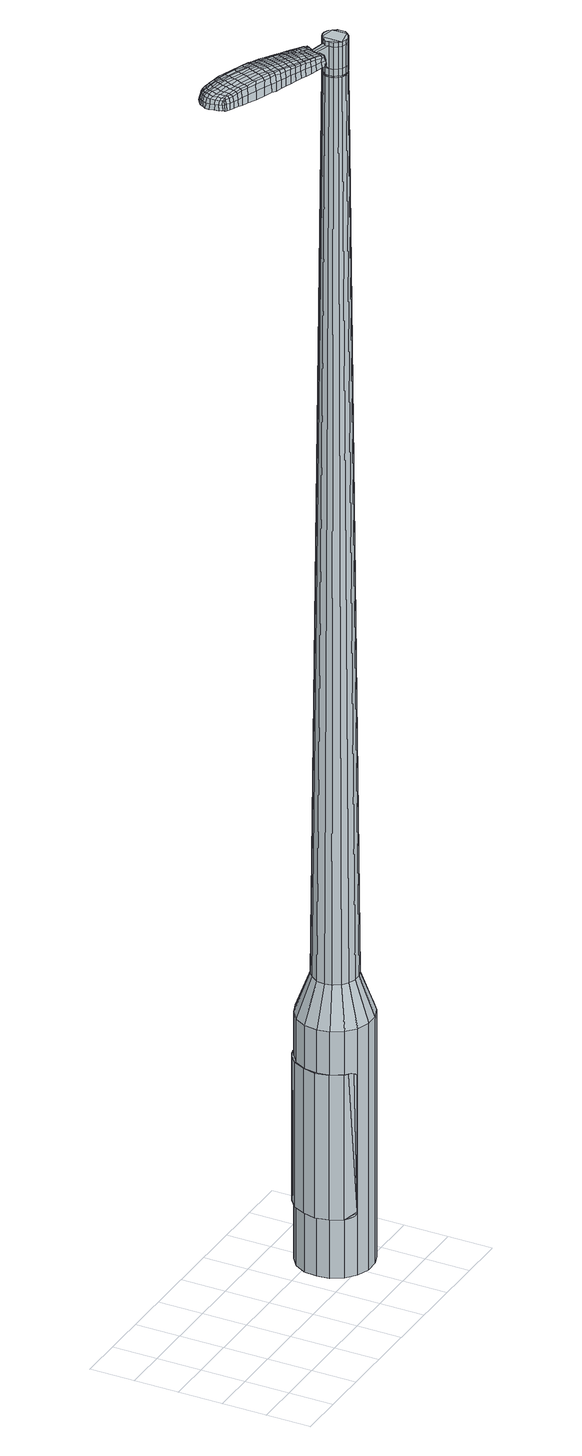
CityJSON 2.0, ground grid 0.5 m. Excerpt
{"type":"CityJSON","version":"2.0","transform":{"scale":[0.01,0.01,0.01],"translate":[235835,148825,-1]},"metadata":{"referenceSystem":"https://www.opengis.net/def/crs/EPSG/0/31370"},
"CityObjects":{
"object1":{"type":"GenericCityObject","attributes":{"cluster":97,"mean_distance_to_centroid":0.0172,"new_centroid_x":235837.64,"new_centroid_y":148825.84,"mean_distance_to_camera":10.57,"H1":6.19,"H2":6.22,"Z_final":110.01,"cluster2":-1,"proj_x":235838.48,"proj_y":148823.47,"id_line":62849,"bearing_l":70.4,"distance":2.51,"orientation":"left","G_obj":160.4},"geometry":[{"type":"MultiSurface","lod":"2","boundaries":[[[0,1,2,3]],[[1,4,5,2]],[[4,6,7,5]],[[6,8,9,7]],[[8,10,11,9]],[[10,12,13,11]],[[12,14,15,13]],[[14,16,17,15]],[[16,18,19,17]],[[18,20,21,19]],[[20,22,23,21]],[[22,24,25,23]],[[24,26,27,25]],[[26,28,29,27]],[[28,30,31,29]],[[30,32,33,31]],[[32,34,35,33]],[[34,0,3,35]],[[36,37,38,39]],[[38,40,41,42]],[[41,43,42]],[[42,44,45,46]],[[45,47,46]],[[46,48,49,50]],[[49,51,50]],[[42,46,50,38]],[[50,52,39,38]],[[53,36,39]],[[2,5,7,35]],[[7,9,11,15]],[[11,13,15]],[[15,17,19,23]],[[19,21,23]],[[23,25,27,31]],[[27,29,31]],[[15,23,31,7]],[[31,33,35,7]],[[3,2,35]],[[1,0,54,55]],[[0,34,56,54]],[[34,32,57,56]],[[32,30,58,57]],[[30,28,59,58]],[[28,26,60,59]],[[26,24,61,60]],[[24,22,62,61]],[[22,20,63,62]],[[20,18,64,63]],[[18,16,65,64]],[[16,14,66,65]],[[14,12,67,66]],[[12,10,68,67]],[[10,8,69,68]],[[8,6,70,69]],[[6,4,71,70]],[[4,1,55,71]],[[55,54,72,73]],[[54,56,74,72]],[[56,57,75,74]],[[57,58,76,75]],[[58,59,77,76]],[[59,60,78,77]],[[60,61,79,78]],[[61,62,80,79]],[[62,63,81,80]],[[63,64,82,81]],[[64,65,83,82]],[[65,66,84,83]],[[66,67,85,84]],[[67,68,86,85]],[[68,69,87,86]],[[69,70,88,87]],[[70,71,89,88]],[[71,55,73,89]],[[90,91,92,73]],[[74,93,91,90]],[[94,95,93,74]],[[76,96,95,94]],[[97,98,96,76]],[[99,100,98,97]],[[101,102,100,99]],[[103,104,102,101]],[[81,105,104,103]],[[106,107,105,81]],[[83,108,107,106]],[[109,110,108,83]],[[85,111,110,109]],[[112,113,111,85]],[[114,115,113,112]],[[116,117,115,114]],[[89,118,117,116]],[[73,92,118,89]],[[119,120,121,122]],[[123,119,122,124]],[[125,123,124,126]],[[127,125,126,128]],[[129,127,128,130]],[[131,129,130,132]],[[133,131,132,134]],[[135,133,134,136]],[[137,135,136,138]],[[139,137,138,140]],[[141,139,140,142]],[[143,141,142,144]],[[145,143,144,146]],[[147,145,146,148]],[[149,147,148,150]],[[151,149,150,152]],[[72,90,73]],[[72,74,90]],[[75,94,74]],[[75,76,94]],[[77,97,76]],[[77,78,99,97]],[[78,79,101,99]],[[79,80,103,101]],[[80,81,103]],[[82,106,81]],[[82,83,106]],[[84,109,83]],[[84,85,109]],[[86,112,85]],[[86,87,114,112]],[[87,88,116,114]],[[88,89,116]],[[153,92,91]],[[154,117,118]],[[154,155,115,117]],[[155,156,113,115]],[[156,111,113]],[[157,110,111]],[[157,108,110]],[[158,107,108]],[[158,105,107]],[[159,104,105]],[[159,160,102,104]],[[160,161,100,102]],[[161,162,98,100]],[[162,96,98]],[[163,95,96]],[[163,93,95]],[[153,91,93]],[[39,52,151,164]],[[92,153,165,152]],[[53,39,164,120]],[[153,93,121,165]],[[36,53,120,119]],[[93,163,122,121]],[[37,36,119,123]],[[163,96,124,122]],[[38,37,123,125]],[[96,162,126,124]],[[40,38,125,127]],[[162,161,128,126]],[[41,40,127,129]],[[161,160,130,128]],[[43,41,129,131]],[[160,159,132,130]],[[42,43,131,133]],[[159,105,134,132]],[[44,42,133,135]],[[105,158,136,134]],[[45,44,135,137]],[[158,108,138,136]],[[47,45,137,139]],[[108,157,140,138]],[[46,47,139,141]],[[157,111,142,140]],[[48,46,141,143]],[[111,156,144,142]],[[49,48,143,145]],[[156,155,146,144]],[[51,49,145,147]],[[155,154,148,146]],[[50,51,147,149]],[[154,118,150,148]],[[52,50,149,151]],[[118,92,152,150]],[[151,152,166,167]],[[152,165,168,166]],[[165,121,169,168]],[[121,120,170,169]],[[120,164,171,170]],[[164,151,167,171]],[[172,173,174,175]],[[176,172,175,177]],[[172,176,178,179]],[[173,172,179,180]],[[181,182,183,184]],[[185,181,184,186]],[[181,185,187,188]],[[182,181,188,189]],[[190,191,192,193]],[[194,190,193,195]],[[190,194,196,197]],[[191,190,197,198]],[[199,200,201,202]],[[203,199,202,204]],[[199,203,205,206]],[[200,199,206,207]],[[208,209,210,211]],[[212,208,211,213]],[[208,212,214,215]],[[209,208,215,216]],[[217,218,219,220]],[[221,217,220,222]],[[217,221,223,224]],[[218,217,224,225]],[[226,227,228,229]],[[218,226,229,219]],[[226,218,225,230]],[[227,226,230,231]],[[232,233,234,235]],[[227,232,235,228]],[[232,227,231,236]],[[233,232,236,237]],[[238,176,177,239]],[[233,238,239,234]],[[238,233,237,240]],[[176,238,240,178]],[[241,242,243,244]],[[245,241,244,246]],[[241,245,247,248]],[[242,241,248,249]],[[250,251,252,253]],[[242,250,253,243]],[[250,242,249,254]],[[251,250,254,255]],[[256,257,258,259]],[[251,256,259,252]],[[256,251,255,260]],[[257,256,260,261]],[[262,263,264,265]],[[257,262,265,258]],[[262,257,261,266]],[[263,262,266,267]],[[268,173,180,269]],[[263,268,269,264]],[[268,263,267,270]],[[173,268,270,174]],[[271,272,273,274]],[[275,271,274,276]],[[271,275,277,278]],[[272,271,278,279]],[[280,281,282,283]],[[272,280,283,273]],[[280,272,279,284]],[[281,280,284,285]],[[286,287,288,289]],[[281,286,289,282]],[[286,281,285,290]],[[287,286,290,291]],[[292,185,186,293]],[[287,292,293,288]],[[292,287,291,294]],[[185,292,294,187]],[[295,296,297,298]],[[299,295,298,300]],[[295,299,301,302]],[[296,295,302,303]],[[304,305,306,307]],[[296,304,307,297]],[[304,296,303,308]],[[305,304,308,309]],[[310,311,312,313]],[[305,310,313,306]],[[310,305,309,314]],[[311,310,314,315]],[[316,317,318,319]],[[311,316,319,312]],[[316,311,315,320]],[[317,316,320,321]],[[322,182,189,323]],[[317,322,323,318]],[[322,317,321,324]],[[182,322,324,183]],[[325,211,210,326]],[[327,325,326,328]],[[325,327,329,330]],[[211,325,330,213]],[[331,327,328,332]],[[333,331,332,334]],[[331,333,335,336]],[[327,331,336,329]],[[337,333,334,338]],[[339,337,338,340]],[[337,339,341,342]],[[333,337,342,335]],[[343,339,340,344]],[[345,343,344,346]],[[343,345,347,348]],[[339,343,348,341]],[[349,345,346,350]],[[200,349,350,201]],[[349,200,207,351]],[[345,349,351,347]],[[352,353,198,197]],[[354,352,197,196]],[[352,354,355,356]],[[353,352,356,357]],[[358,359,357,356]],[[360,358,356,355]],[[358,360,361,362]],[[359,358,362,363]],[[364,365,363,362]],[[366,364,362,361]],[[364,366,367,368]],[[365,364,368,369]],[[370,371,369,368]],[[372,370,368,367]],[[370,372,205,203]],[[371,370,203,204]],[[373,374,375,376]],[[275,373,376,277]],[[373,275,276,377]],[[374,373,377,378]],[[379,194,195,380]],[[374,379,380,375]],[[379,374,378,381]],[[194,379,381,196]],[[382,383,384,385]],[[221,382,385,223]],[[382,221,222,386]],[[383,382,386,387]],[[388,389,390,391]],[[383,388,391,384]],[[388,383,387,392]],[[389,388,392,393]],[[394,191,198,395]],[[389,394,395,390]],[[394,389,393,396]],[[191,394,396,192]],[[397,398,399,400]],[[179,397,400,180]],[[397,179,178,401]],[[398,397,401,402]],[[403,404,405,406]],[[398,403,406,399]],[[403,398,402,407]],[[404,403,407,408]],[[409,202,201,410]],[[404,409,410,405]],[[409,404,408,411]],[[202,409,411,204]],[[412,413,414,415]],[[184,412,415,186]],[[412,184,183,416]],[[413,412,416,417]],[[418,206,205,419]],[[413,418,419,414]],[[418,413,417,420]],[[206,418,420,207]],[[421,422,423,424]],[[299,421,424,301]],[[421,299,300,425]],[[422,421,425,426]],[[427,212,213,428]],[[422,427,428,423]],[[427,422,426,429]],[[212,427,429,214]],[[430,431,432,433]],[[245,430,433,247]],[[430,245,246,434]],[[431,430,434,435]],[[436,437,438,439]],[[431,436,439,432]],[[436,431,435,440]],[[437,436,440,441]],[[442,209,216,443]],[[437,442,443,438]],[[442,437,441,444]],[[209,442,444,210]],[[445,446,435,434]],[[244,445,434,246]],[[445,244,243,447]],[[446,445,447,448]],[[449,450,441,440]],[[446,449,440,435]],[[449,446,448,451]],[[450,449,451,452]],[[453,326,210,444]],[[450,453,444,441]],[[453,450,452,454]],[[326,453,454,328]],[[455,456,457,458]],[[302,455,458,303]],[[455,302,301,424]],[[456,455,424,423]],[[459,330,329,460]],[[456,459,460,457]],[[459,456,423,428]],[[330,459,428,213]],[[461,462,448,447]],[[253,461,447,243]],[[461,253,252,463]],[[462,461,463,464]],[[465,466,452,451]],[[462,465,451,448]],[[465,462,464,467]],[[466,465,467,468]],[[469,332,328,454]],[[466,469,454,452]],[[469,466,468,470]],[[332,469,470,334]],[[471,472,473,474]],[[308,471,474,309]],[[471,308,303,458]],[[472,471,458,457]],[[475,336,335,476]],[[472,475,476,473]],[[475,472,457,460]],[[336,475,460,329]],[[477,478,464,463]],[[259,477,463,252]],[[477,259,258,479]],[[478,477,479,480]],[[481,482,468,467]],[[478,481,467,464]],[[481,478,480,483]],[[482,481,483,484]],[[485,338,334,470]],[[482,485,470,468]],[[485,482,484,486]],[[338,485,486,340]],[[487,488,489,490]],[[314,487,490,315]],[[487,314,309,474]],[[488,487,474,473]],[[491,342,341,492]],[[488,491,492,489]],[[491,488,473,476]],[[342,491,476,335]],[[493,494,480,479]],[[265,493,479,258]],[[493,265,264,495]],[[494,493,495,496]],[[497,498,484,483]],[[494,497,483,480]],[[497,494,496,499]],[[498,497,499,500]],[[501,344,340,486]],[[498,501,486,484]],[[501,498,500,502]],[[344,501,502,346]],[[503,504,505,506]],[[320,503,506,321]],[[503,320,315,490]],[[504,503,490,489]],[[507,348,347,508]],[[504,507,508,505]],[[507,504,489,492]],[[348,507,492,341]],[[509,510,496,495]],[[269,509,495,264]],[[509,269,180,400]],[[510,509,400,399]],[[511,512,500,499]],[[510,511,499,496]],[[511,510,399,406]],[[512,511,406,405]],[[513,350,346,502]],[[512,513,502,500]],[[513,512,405,410]],[[350,513,410,201]],[[514,515,417,416]],[[324,514,416,183]],[[514,324,321,506]],[[515,514,506,505]],[[516,351,207,420]],[[515,516,420,417]],[[516,515,505,508]],[[351,516,508,347]],[[517,518,378,377]],[[274,517,377,276]],[[517,274,273,519]],[[518,517,519,520]],[[521,354,196,381]],[[518,521,381,378]],[[521,518,520,522]],[[354,521,522,355]],[[523,524,525,526]],[[224,523,526,225]],[[523,224,223,385]],[[524,523,385,384]],[[527,528,529,530]],[[524,527,530,525]],[[527,524,384,391]],[[528,527,391,390]],[[531,353,357,532]],[[528,531,532,529]],[[531,528,390,395]],[[353,531,395,198]],[[533,534,520,519]],[[283,533,519,273]],[[533,283,282,535]],[[534,533,535,536]],[[537,360,355,522]],[[534,537,522,520]],[[537,534,536,538]],[[360,537,538,361]],[[539,540,541,542]],[[230,539,542,231]],[[539,230,225,526]],[[540,539,526,525]],[[543,544,545,546]],[[540,543,546,541]],[[543,540,525,530]],[[544,543,530,529]],[[547,359,363,548]],[[544,547,548,545]],[[547,544,529,532]],[[359,547,532,357]],[[549,550,536,535]],[[289,549,535,282]],[[549,289,288,551]],[[550,549,551,552]],[[553,366,361,538]],[[550,553,538,536]],[[553,550,552,554]],[[366,553,554,367]],[[555,556,557,558]],[[236,555,558,237]],[[555,236,231,542]],[[556,555,542,541]],[[559,560,561,562]],[[556,559,562,557]],[[559,556,541,546]],[[560,559,546,545]],[[563,365,369,564]],[[560,563,564,561]],[[563,560,545,548]],[[365,563,548,363]],[[565,566,552,551]],[[293,565,551,288]],[[565,293,186,415]],[[566,565,415,414]],[[567,372,367,554]],[[566,567,554,552]],[[567,566,414,419]],[[372,567,419,205]],[[568,569,402,401]],[[240,568,401,178]],[[568,240,237,558]],[[569,568,558,557]],[[570,571,408,407]],[[569,570,407,402]],[[570,569,557,562]],[[571,570,562,561]],[[572,371,204,411]],[[571,572,411,408]],[[572,571,561,564]],[[371,572,564,369]],[[573,574,575,576]],[[576,575,577,578]],[[579,577,575,580]],[[580,575,574,581]],[[582,583,584,585]],[[585,584,586,587]],[[588,586,584,589]],[[589,584,583,590]],[[591,592,593,594]],[[594,593,595,596]],[[597,595,593,598]],[[598,593,592,599]],[[600,601,602,603]],[[603,602,604,605]],[[606,604,602,607]],[[607,602,601,608]],[[609,610,611,612]],[[612,611,613,614]],[[615,613,611,616]],[[616,611,610,617]],[[618,619,620,621]],[[621,620,622,623]],[[624,622,620,625]],[[625,620,619,626]],[[627,628,629,630]],[[630,629,619,618]],[[626,619,629,631]],[[631,629,628,632]],[[633,634,635,636]],[[636,635,628,627]],[[632,628,635,637]],[[637,635,634,638]],[[578,577,639,640]],[[640,639,634,633]],[[638,634,639,641]],[[641,639,577,579]],[[642,643,644,645]],[[645,644,646,647]],[[648,646,644,649]],[[649,644,643,650]],[[651,652,653,654]],[[654,653,643,642]],[[650,643,653,655]],[[655,653,652,656]],[[657,658,659,660]],[[660,659,652,651]],[[656,652,659,661]],[[661,659,658,662]],[[663,664,665,666]],[[666,665,658,657]],[[662,658,665,667]],[[667,665,664,668]],[[581,574,669,670]],[[670,669,664,663]],[[668,664,669,671]],[[671,669,574,573]],[[672,673,674,675]],[[675,674,676,677]],[[678,676,674,679]],[[679,674,673,680]],[[681,682,683,684]],[[684,683,673,672]],[[680,673,683,685]],[[685,683,682,686]],[[687,688,689,690]],[[690,689,682,681]],[[686,682,689,691]],[[691,689,688,692]],[[587,586,693,694]],[[694,693,688,687]],[[692,688,693,695]],[[695,693,586,588]],[[696,697,698,699]],[[699,698,700,701]],[[702,700,698,703]],[[703,698,697,704]],[[705,706,707,708]],[[708,707,697,696]],[[704,697,707,709]],[[709,707,706,710]],[[711,712,713,714]],[[714,713,706,705]],[[710,706,713,715]],[[715,713,712,716]],[[717,718,719,720]],[[720,719,712,711]],[[716,712,719,721]],[[721,719,718,722]],[[590,583,723,724]],[[724,723,718,717]],[[722,718,723,725]],[[725,723,583,582]],[[609,612,726,727]],[[727,726,728,729]],[[730,728,726,731]],[[731,726,612,614]],[[729,728,732,733]],[[733,732,734,735]],[[736,734,732,737]],[[737,732,728,730]],[[735,734,738,739]],[[739,738,740,741]],[[742,740,738,743]],[[743,738,734,736]],[[741,740,744,745]],[[745,744,746,747]],[[748,746,744,749]],[[749,744,740,742]],[[747,746,750,751]],[[751,750,601,600]],[[608,601,750,752]],[[752,750,746,748]],[[599,753,754,598]],[[598,754,755,597]],[[756,755,754,757]],[[757,754,753,758]],[[758,759,760,757]],[[757,760,761,756]],[[762,761,760,763]],[[763,760,759,764]],[[764,765,766,763]],[[763,766,767,762]],[[768,767,766,769]],[[769,766,765,770]],[[770,771,772,769]],[[769,772,773,768]],[[606,773,772,604]],[[604,772,771,605]],[[774,775,776,777]],[[777,776,676,678]],[[677,676,776,778]],[[778,776,775,779]],[[596,595,780,781]],[[781,780,775,774]],[[779,775,780,782]],[[782,780,595,597]],[[783,784,785,786]],[[786,785,622,624]],[[623,622,785,787]],[[787,785,784,788]],[[789,790,791,792]],[[792,791,784,783]],[[788,784,791,793]],[[793,791,790,794]],[[599,592,795,796]],[[796,795,790,789]],[[794,790,795,797]],[[797,795,592,591]],[[798,799,800,801]],[[801,800,580,581]],[[579,580,800,802]],[[802,800,799,803]],[[804,805,806,807]],[[807,806,799,798]],[[803,799,806,808]],[[808,806,805,809]],[[600,603,810,811]],[[811,810,805,804]],[[809,805,810,812]],[[812,810,603,605]],[[813,814,815,816]],[[816,815,585,587]],[[582,585,815,817]],[[817,815,814,818]],[[606,607,819,820]],[[820,819,814,813]],[[818,814,819,821]],[[821,819,607,608]],[[822,823,700,824]],[[824,700,702]],[[701,700,825]],[[825,700,823,826]],[[614,613,827,828]],[[828,827,823,822]],[[826,823,827,829]],[[829,827,613,615]],[[830,831,832,648]],[[832,646,648]],[[647,646,832,833]],[[833,832,831,834]],[[835,836,837,838]],[[838,837,831,830]],[[834,831,837,839]],[[839,837,836,840]],[[617,610,841,842]],[[842,841,836,835]],[[840,836,841,843]],[[843,841,610,609]],[[834,844,845,833]],[[833,845,645,647]],[[642,645,845,846]],[[845,844,846]],[[840,847,848,839]],[[839,848,844,834]],[[846,844,848,849]],[[849,848,847,850]],[[609,727,851,843]],[[843,851,847,840]],[[850,847,851,852]],[[852,851,727,729]],[[853,854,855,856]],[[856,855,703,704]],[[702,703,855,824]],[[824,855,854,822]],[[730,731,857,858]],[[858,857,854,853]],[[822,854,857,828]],[[828,857,731,614]],[[846,859,654,642]],[[651,654,859,860]],[[860,859,861]],[[850,862,863,849]],[[849,863,859,846]],[[861,859,863,864]],[[864,863,862,865]],[[729,733,866,852]],[[852,866,862,850]],[[865,862,866,867]],[[867,866,733,735]],[[868,869,870,871]],[[871,870,709,710]],[[704,709,870,856]],[[856,870,869,853]],[[736,737,872,873]],[[873,872,869,868]],[[853,869,872,858]],[[858,872,737,730]],[[861,874,875,860]],[[860,875,660,651]],[[657,660,875,876]],[[876,875,874,877]],[[865,878,879,864]],[[864,879,874,861]],[[877,874,879,880]],[[880,879,878,881]],[[735,739,882,867]],[[867,882,878,865]],[[881,878,882,883]],[[883,882,739,741]],[[884,885,886,887]],[[887,886,715,716]],[[710,715,886,871]],[[871,886,885,868]],[[742,743,888,889]],[[889,888,885,884]],[[868,885,888,873]],[[873,888,743,736]],[[877,890,876]],[[876,890,666,657]],[[663,666,890,891]],[[891,890,892]],[[881,893,894,880]],[[880,894,890,877]],[[892,890,894,895]],[[895,894,893,896]],[[741,745,897,883]],[[883,897,893,881]],[[896,893,897,898]],[[898,897,745,747]],[[899,900,901,902]],[[902,901,721,722]],[[716,721,901,887]],[[887,901,900,884]],[[748,749,903,904]],[[904,903,900,899]],[[884,900,903,889]],[[889,903,749,742]],[[892,905,906,891]],[[891,906,670,663]],[[581,670,906,801]],[[801,906,905,798]],[[896,907,908,895]],[[895,908,905,892]],[[798,905,908,807]],[[807,908,907,804]],[[747,751,909,898]],[[898,909,907,896]],[[804,907,909,811]],[[811,909,751,600]],[[818,910,911,817]],[[817,911,725,582]],[[722,725,911,902]],[[902,911,910,899]],[[608,752,912,821]],[[821,912,910,818]],[[899,910,912,904]],[[904,912,752,748]],[[779,913,914,778]],[[778,914,675,677]],[[672,675,914,915]],[[915,914,913,916]],[[597,755,917,782]],[[782,917,913,779]],[[916,913,917,918]],[[918,917,755,756]],[[919,920,921,922]],[[922,921,625,626]],[[624,625,921,786]],[[786,921,920,783]],[[923,924,925,926]],[[926,925,920,919]],[[783,920,925,792]],[[792,925,924,789]],[[758,753,927,928]],[[928,927,924,923]],[[789,924,927,796]],[[796,927,753,599]],[[916,929,930,915]],[[915,930,684,672]],[[681,684,930,931]],[[931,930,929,932]],[[756,761,933,918]],[[918,933,929,916]],[[932,929,933,934]],[[934,933,761,762]],[[935,936,937,938]],[[938,937,631,632]],[[626,631,937,922]],[[922,937,936,919]],[[939,940,941,942]],[[942,941,936,935]],[[919,936,941,926]],[[926,941,940,923]],[[764,759,943,944]],[[944,943,940,939]],[[923,940,943,928]],[[928,943,759,758]],[[932,945,946,931]],[[931,946,690,681]],[[687,690,946,947]],[[947,946,945,948]],[[762,767,949,934]],[[934,949,945,932]],[[948,945,949,950]],[[950,949,767,768]],[[951,952,953,954]],[[954,953,637,638]],[[632,637,953,938]],[[938,953,952,935]],[[955,956,957,958]],[[958,957,952,951]],[[935,952,957,942]],[[942,957,956,939]],[[770,765,959,960]],[[960,959,956,955]],[[939,956,959,944]],[[944,959,765,764]],[[948,961,962,947]],[[947,962,694,687]],[[587,694,962,816]],[[816,962,961,813]],[[768,773,963,950]],[[950,963,961,948]],[[813,961,963,820]],[[820,963,773,606]],[[803,964,965,802]],[[802,965,641,579]],[[638,641,965,954]],[[954,965,964,951]],[[809,966,967,808]],[[808,967,964,803]],[[951,964,967,958]],[[958,967,966,955]],[[605,771,968,812]],[[812,968,966,809]],[[955,966,968,960]],[[960,968,771,770]],[[573,576,175,174]],[[576,578,177,175]],[[588,589,188,187]],[[589,590,189,188]],[[591,594,193,192]],[[594,596,195,193]],[[615,616,215,214]],[[616,617,216,215]],[[618,621,220,219]],[[621,623,222,220]],[[627,630,229,228]],[[630,618,219,229]],[[633,636,235,234]],[[636,627,228,235]],[[578,640,239,177]],[[640,633,234,239]],[[648,649,248,247]],[[649,650,249,248]],[[650,655,254,249]],[[655,656,255,254]],[[656,661,260,255]],[[661,662,261,260]],[[662,667,266,261]],[[667,668,267,266]],[[668,671,270,267]],[[671,573,174,270]],[[678,679,278,277]],[[679,680,279,278]],[[680,685,284,279]],[[685,686,285,284]],[[686,691,290,285]],[[691,692,291,290]],[[692,695,294,291]],[[695,588,187,294]],[[696,699,298,297]],[[699,701,300,298]],[[705,708,307,306]],[[708,696,297,307]],[[711,714,313,312]],[[714,705,306,313]],[[717,720,319,318]],[[720,711,312,319]],[[590,724,323,189]],[[724,717,318,323]],[[774,777,376,375]],[[777,678,277,376]],[[596,781,380,195]],[[781,774,375,380]],[[623,787,386,222]],[[787,788,387,386]],[[788,793,392,387]],[[793,794,393,392]],[[794,797,396,393]],[[797,591,192,396]],[[701,825,425,300]],[[825,826,426,425]],[[826,829,429,426]],[[829,615,214,429]],[[830,648,433,432]],[[648,247,433]],[[835,838,439,438]],[[838,830,432,439]],[[617,842,443,216]],[[842,835,438,443]],[[969,970,971,972]],[[973,974,972,971]],[[975,976,977,978]],[[979,980,981,982]],[[970,983,984,971]],[[985,973,971,984]],[[986,975,978,987]],[[988,989,980,979]],[[983,990,991,984]],[[991,992,985,984]],[[993,986,987,994]],[[995,989,988,996]],[[990,997,998,991]],[[998,999,992,991]],[[1000,993,994,1001]],[[1002,995,996,1003]],[[1004,1005,1006,1007]],[[1008,1009,1005,1004]],[[1008,1010,1011,1009]],[[1010,1012,1013,1011]],[[1014,1015,1016,1017]],[[1018,1019,1015,1014]],[[1020,1021,1019,1018]],[[1022,1023,1021,1020]],[[1017,1006,1005,1014]],[[1014,1005,1009,1018]],[[1009,1011,1020,1018]],[[1011,1013,1022,1020]],[[978,977,974,973]],[[987,978,973,985]],[[992,994,987,985]],[[999,1001,994,992]],[[979,982,976,975]],[[988,979,975,986]],[[996,988,986,993]],[[1003,996,993,1000]],[[980,1004,1007,981]],[[989,1008,1004,980]],[[1010,1008,989,995]],[[1012,1010,995,1002]],[[1024,1025,1026,1027]],[[1026,1028,1029,1030]],[[1026,1030,1031,1032]],[[1026,1032,1027]],[[1033,1024,1027,1034]],[[1035,1034,1027,1036]],[[1037,1036,1027]],[[1038,1026,1025,1039]],[[1040,1038,1039,1041]],[[1042,1040,1041,1043]],[[1044,1042,1043,1045]],[[1046,1044,1045,1047]],[[1047,1048,1049,1050]],[[1047,1050,1051,1052]],[[1047,1052,1053,1054]],[[1053,1055,1056,1057]],[[1053,1057,1058,1059]],[[1053,1059,1054]],[[1047,1054,1046]],[[1060,1061,1025,1024]],[[1062,1063,1028,1026]],[[1064,1065,1037,1027]],[[1061,1066,1039,1025]],[[1067,1062,1026,1038]],[[1066,1068,1041,1039]],[[1069,1067,1038,1040]],[[1068,1070,1043,1041]],[[1071,1069,1040,1042]],[[1070,1072,1045,1043]],[[1073,1071,1042,1044]],[[1072,1074,1047,1045]],[[1075,1073,1044,1046]],[[1074,1076,1048,1047]],[[1077,1078,1055,1053]],[[1079,1075,1046,1054]],[[1049,1048,1076,1080]],[[1050,1049,1080,1081]],[[1051,1050,1081,1082]],[[1052,1051,1082,1083]],[[1053,1052,1083,1077]],[[1084,1060,1024,1033]],[[1085,1084,1033,1034]],[[1086,1085,1034,1035]],[[1087,1086,1035,1036]],[[1065,1087,1036,1037]],[[1029,1028,1063,1088]],[[1056,1055,1078,1089]],[[1030,1029,1088,1090]],[[1031,1030,1090,1091]],[[1032,1031,1091,1092]],[[1027,1032,1092,1064]],[[1057,1056,1089,1093]],[[1058,1057,1093,1094]],[[1059,1058,1094,1095]],[[1054,1059,1095,1079]]]}]}
},
"vertices":[
[222,97,384],[229,110,384],[229,110,96],[222,97,96],[241,119,384],[241,119,96],[254,124,384],[254,124,96],[269,124,384],[269,124,96],[283,119,384],[283,119,96],[294,110,384],[294,110,96],[302,97,384],[302,97,96],[304,83,384],[304,83,96],[302,68,384],[302,68,96],[295,56,384],[295,56,96],[283,46,384],[283,46,96],[270,41,384],[270,41,96],[255,41,384],[255,41,96],[241,46,384],[241,46,96],[230,55,384],[230,55,96],[222,68,384],[222,68,96],[220,82,384],[220,82,96],[249,78,1524],[252,74,1524],[255,71,1524],[249,87,1524],[260,69,1524],[264,69,1524],[272,74,1524],[269,71,1524],[275,78,1524],[275,83,1524],[272,91,1524],[275,87,1524],[269,94,1524],[264,96,1524],[255,94,1524],[260,96,1524],[252,91,1524],[249,83,1524],[238,91,429],[243,99,429],[237,82,429],[238,74,429],[243,66,429],[250,61,429],[258,58,429],[267,58,429],[275,61,429],[281,67,429],[286,74,429],[287,83,429],[286,91,429],[281,99,429],[274,105,429],[266,108,429],[257,107,429],[249,104,429],[249,87,1483],[252,91,1483],[249,83,1483],[249,78,1483],[252,74,1483],[255,71,1483],[260,69,1483],[264,69,1483],[269,71,1483],[272,74,1483],[275,78,1483],[275,83,1483],[275,87,1483],[272,91,1483],[269,94,1483],[264,96,1483],[260,96,1483],[255,94,1483],[250,87,1483],[250,87,1485],[252,91,1485],[249,83,1485],[250,78,1483],[250,78,1485],[252,74,1485],[256,71,1483],[256,71,1485],[260,70,1483],[260,70,1485],[264,70,1483],[264,70,1485],[268,72,1483],[268,72,1485],[272,74,1485],[274,78,1483],[274,78,1485],[275,83,1485],[274,87,1483],[274,87,1485],[272,91,1485],[268,94,1483],[268,94,1485],[264,95,1483],[264,95,1485],[260,95,1483],[260,95,1485],[255,94,1485],[249,78,1519],[249,83,1519],[249,83,1493],[249,78,1493],[252,74,1519],[252,74,1493],[255,71,1519],[255,71,1493],[260,69,1519],[260,69,1493],[264,69,1519],[264,69,1493],[269,71,1519],[269,71,1493],[272,74,1519],[272,74,1493],[275,78,1519],[275,78,1493],[275,83,1519],[275,83,1493],[275,87,1519],[275,87,1493],[272,91,1519],[272,91,1493],[269,94,1519],[269,94,1493],[264,96,1519],[264,96,1493],[260,96,1519],[260,96,1493],[255,94,1519],[255,94,1493],[252,91,1519],[252,91,1493],[249,87,1485],[260,96,1485],[264,96,1485],[269,94,1485],[275,87,1485],[275,78,1485],[269,71,1485],[264,69,1485],[260,69,1485],[255,71,1485],[249,78,1485],[249,87,1519],[249,87,1493],[233,96,1513],[233,96,1518],[232,93,1513],[231,90,1513],[231,90,1518],[232,93,1518],[168,137,1519],[175,134,1518],[174,136,1509],[168,139,1510],[160,140,1519],[160,142,1510],[161,138,1526],[169,135,1525],[175,132,1525],[155,100,1519],[162,98,1518],[164,100,1525],[157,102,1525],[147,103,1519],[148,104,1526],[145,102,1510],[154,99,1510],[160,97,1509],[92,142,1519],[93,145,1519],[93,145,1513],[91,142,1513],[92,137,1519],[91,138,1513],[93,137,1524],[94,141,1524],[95,145,1524],[162,117,1530],[169,114,1529],[170,117,1529],[163,120,1530],[153,120,1531],[154,123,1531],[152,116,1530],[161,113,1530],[168,111,1529],[238,90,1512],[239,92,1512],[238,93,1517],[237,90,1517],[237,87,1512],[236,88,1517],[236,87,1506],[237,90,1506],[238,93,1506],[112,155,1519],[115,155,1519],[115,156,1512],[112,157,1512],[110,156,1518],[109,157,1512],[110,155,1522],[112,154,1523],[115,153,1524],[120,153,1519],[126,152,1519],[125,154,1512],[120,155,1512],[120,152,1524],[126,151,1525],[131,150,1519],[139,148,1519],[138,150,1511],[131,152,1511],[131,149,1526],[139,146,1526],[149,144,1519],[149,146,1510],[150,142,1526],[236,108,1513],[230,111,1513],[230,110,1518],[237,107,1517],[242,105,1512],[240,105,1516],[241,107,1506],[236,109,1507],[229,112,1507],[223,114,1514],[216,117,1515],[216,115,1520],[223,113,1519],[222,115,1507],[215,118,1507],[209,120,1515],[202,123,1516],[202,121,1522],[209,118,1521],[208,122,1508],[201,124,1508],[195,126,1517],[188,128,1517],[189,127,1524],[196,124,1523],[195,127,1508],[188,130,1509],[182,131,1518],[182,130,1524],[181,133,1509],[99,122,1519],[102,120,1519],[103,121,1524],[100,123,1523],[97,123,1518],[98,124,1522],[96,122,1512],[98,121,1512],[101,119,1512],[107,118,1519],[112,116,1519],[113,117,1525],[108,119,1524],[105,117,1512],[111,115,1512],[118,114,1519],[125,111,1519],[126,112,1526],[119,115,1526],[116,113,1511],[123,110,1511],[136,107,1519],[137,108,1526],[134,106,1510],[226,80,1513],[219,82,1513],[218,81,1507],[225,79,1507],[232,78,1512],[231,78,1506],[231,79,1516],[227,80,1517],[220,83,1518],[212,84,1514],[204,86,1515],[203,85,1507],[210,83,1507],[213,85,1519],[206,87,1520],[197,88,1515],[190,90,1516],[189,89,1508],[196,87,1508],[199,89,1521],[191,91,1522],[183,92,1517],[176,94,1517],[174,93,1509],[181,91,1508],[184,93,1523],[177,95,1524],[169,96,1518],[167,95,1509],[170,97,1524],[232,92,1519],[233,95,1519],[225,95,1520],[226,97,1520],[224,92,1520],[231,90,1519],[218,97,1522],[219,100,1522],[211,100,1523],[212,102,1523],[210,97,1523],[217,94,1521],[204,102,1524],[205,105,1524],[197,105,1525],[198,107,1525],[196,102,1525],[203,99,1524],[190,107,1526],[191,110,1526],[183,110,1527],[184,112,1527],[182,106,1527],[189,104,1526],[176,112,1528],[177,115,1528],[175,109,1528],[96,140,1527],[98,144,1527],[96,136,1526],[100,134,1527],[101,139,1528],[102,142,1528],[107,136,1529],[108,140,1529],[106,132,1528],[113,130,1530],[114,134,1530],[115,137,1530],[120,131,1531],[122,135,1531],[119,127,1530],[128,124,1531],[129,128,1531],[130,132,1531],[141,124,1531],[142,127,1531],[140,120,1531],[96,125,1518],[94,128,1519],[93,127,1513],[95,124,1513],[97,125,1523],[96,128,1523],[93,132,1519],[92,132,1513],[94,132,1524],[107,155,1518],[105,155,1518],[106,154,1523],[108,154,1523],[107,157,1513],[104,156,1513],[101,153,1519],[98,151,1519],[99,150,1524],[103,152,1523],[101,154,1513],[97,151,1513],[95,148,1519],[97,148,1524],[95,149,1513],[169,133,1528],[168,132,1528],[174,129,1528],[175,131,1527],[160,137,1528],[160,135,1529],[167,129,1529],[165,126,1530],[172,123,1529],[173,126,1528],[158,132,1529],[157,129,1530],[164,123,1530],[171,120,1529],[156,126,1531],[157,103,1528],[158,105,1529],[150,108,1529],[149,106,1528],[164,101,1527],[165,103,1528],[159,109,1529],[151,112,1530],[166,107,1528],[234,79,1512],[235,81,1512],[234,81,1517],[233,80,1517],[233,78,1506],[234,80,1506],[236,84,1512],[235,84,1517],[235,83,1506],[243,104,1512],[242,102,1512],[242,103,1506],[242,105,1506],[242,104,1517],[241,102,1517],[242,100,1512],[241,98,1512],[240,98,1506],[241,101,1506],[240,100,1517],[239,98,1517],[240,95,1512],[239,96,1506],[239,95,1517],[237,106,1519],[236,104,1519],[230,108,1520],[229,107,1520],[235,102,1519],[234,99,1519],[228,105,1520],[227,102,1520],[234,97,1519],[227,100,1520],[228,81,1519],[229,83,1519],[221,85,1520],[221,84,1520],[230,86,1519],[223,89,1520],[223,111,1521],[222,110,1521],[216,114,1522],[215,112,1522],[221,107,1521],[220,105,1521],[214,110,1522],[214,107,1523],[220,102,1522],[213,105,1523],[214,86,1521],[214,88,1521],[207,90,1522],[206,88,1522],[215,91,1521],[208,93,1522],[209,117,1523],[208,115,1523],[202,120,1524],[202,118,1524],[208,113,1523],[207,110,1524],[201,116,1525],[200,113,1525],[206,107,1524],[199,110,1525],[199,90,1523],[200,92,1523],[193,94,1524],[192,92,1524],[201,95,1524],[194,98,1525],[195,122,1525],[195,121,1525],[189,125,1526],[188,123,1526],[194,118,1526],[193,115,1526],[187,121,1527],[186,118,1527],[192,113,1526],[185,115,1527],[185,94,1525],[186,97,1525],[179,99,1526],[178,97,1526],[187,100,1526],[180,102,1527],[182,128,1527],[181,126,1527],[180,124,1527],[179,121,1528],[178,118,1528],[171,99,1527],[172,101,1527],[173,105,1528],[99,124,1525],[98,127,1525],[103,123,1526],[102,125,1526],[97,131,1526],[101,130,1527],[111,153,1525],[108,153,1525],[112,152,1526],[114,152,1525],[105,151,1525],[102,149,1526],[106,148,1527],[109,150,1526],[100,147,1526],[104,145,1527],[107,121,1526],[107,123,1527],[113,118,1527],[113,121,1528],[106,128,1528],[112,125,1529],[119,151,1526],[117,150,1527],[123,148,1528],[125,149,1527],[114,148,1527],[112,146,1528],[119,144,1529],[121,146,1528],[110,143,1528],[117,141,1530],[119,116,1528],[119,119,1529],[127,113,1528],[127,116,1529],[119,123,1529],[127,120,1530],[131,148,1528],[129,146,1528],[137,143,1529],[138,145,1528],[127,144,1529],[125,141,1530],[133,138,1530],[135,141,1530],[123,138,1530],[132,135,1531],[138,109,1529],[138,112,1529],[139,116,1530],[149,141,1528],[148,139,1529],[147,137,1530],[145,134,1530],[144,131,1531],[174,134,1509],[174,132,1518],[168,135,1518],[167,137,1509],[160,138,1519],[159,140,1510],[160,136,1525],[168,133,1525],[175,131,1525],[164,101,1525],[163,100,1518],[156,102,1518],[157,103,1525],[148,105,1519],[149,106,1525],[146,104,1510],[154,101,1509],[161,99,1509],[95,144,1513],[95,144,1519],[94,141,1519],[93,141,1513],[94,137,1519],[93,138,1513],[95,137,1524],[96,141,1524],[97,144,1524],[169,118,1528],[168,115,1528],[162,117,1529],[163,120,1529],[153,120,1529],[154,123,1529],[152,117,1529],[160,114,1529],[167,111,1528],[236,93,1516],[237,93,1512],[236,91,1512],[235,91,1516],[235,88,1512],[234,88,1516],[234,88,1506],[235,91,1506],[236,94,1506],[115,154,1512],[115,153,1519],[112,153,1518],[112,155,1512],[110,154,1518],[110,155,1512],[110,153,1522],[112,152,1523],[115,151,1523],[124,152,1512],[125,150,1519],[120,152,1519],[119,153,1512],[120,150,1524],[125,149,1525],[137,148,1511],[138,146,1519],[131,148,1519],[130,150,1511],[131,147,1525],[138,144,1526],[149,142,1519],[148,144,1510],[149,140,1526],[229,108,1518],[229,109,1513],[236,106,1513],[236,105,1517],[240,104,1512],[239,104,1515],[240,105,1506],[235,108,1506],[228,111,1507],[215,114,1520],[215,115,1514],[222,112,1514],[222,111,1519],[221,114,1507],[214,117,1507],[201,119,1522],[201,121,1516],[208,118,1515],[208,117,1521],[207,120,1508],[201,123,1508],[188,125,1523],[188,127,1517],[194,124,1516],[195,122,1522],[194,126,1508],[187,129,1508],[181,129,1517],[181,128,1524],[180,131,1509],[104,123,1523],[103,122,1519],[101,124,1518],[101,125,1523],[99,125,1518],[100,125,1522],[98,124,1512],[99,123,1512],[102,121,1512],[114,119,1525],[113,118,1519],[108,120,1519],[109,121,1524],[106,119,1512],[111,117,1512],[127,114,1526],[126,113,1519],[118,115,1519],[120,116,1525],[117,115,1511],[124,112,1511],[137,109,1519],[138,110,1526],[135,108,1510],[218,83,1507],[219,84,1513],[227,81,1513],[225,81,1506],[232,80,1512],[230,80,1506],[231,81,1515],[227,82,1517],[220,84,1518],[204,87,1507],[205,88,1514],[212,86,1514],[211,85,1507],[213,87,1519],[206,89,1520],[189,91,1508],[191,92,1516],[198,90,1515],[196,89,1508],[199,91,1521],[192,93,1522],[175,95,1508],[176,96,1517],[184,94,1516],[182,93,1508],[185,95,1522],[178,97,1523],[170,98,1517],[168,97,1509],[171,99,1524],[231,93,1518],[232,95,1518],[224,95,1519],[225,97,1519],[223,92,1519],[230,90,1518],[217,97,1520],[218,100,1520],[210,100,1521],[211,102,1521],[209,97,1521],[216,95,1520],[203,102,1523],[204,105,1523],[196,105,1524],[197,107,1524],[195,102,1524],[202,99,1523],[189,107,1525],[190,110,1525],[182,110,1526],[183,113,1526],[181,107,1526],[188,104,1525],[175,112,1527],[176,115,1527],[174,109,1527],[99,143,1526],[98,140,1526],[97,136,1525],[101,135,1526],[101,138,1526],[103,142,1526],[109,140,1528],[107,136,1528],[107,133,1527],[113,130,1528],[114,134,1529],[115,137,1529],[122,135,1530],[121,131,1530],[120,128,1529],[128,125,1530],[129,128,1530],[130,132,1530],[142,127,1530],[141,124,1530],[140,121,1530],[95,128,1513],[96,128,1518],[98,126,1518],[96,125,1512],[99,126,1523],[98,128,1523],[95,133,1519],[94,132,1513],[96,133,1523],[107,152,1523],[106,153,1518],[108,153,1518],[109,152,1523],[108,155,1512],[105,154,1512],[101,149,1523],[100,149,1519],[103,151,1519],[104,150,1523],[102,152,1513],[99,150,1513],[97,147,1519],[99,146,1524],[96,147,1513],[174,129,1527],[167,131,1527],[168,132,1527],[174,130,1526],[160,135,1527],[159,134,1528],[172,123,1528],[165,126,1528],[166,129,1528],[173,126,1527],[158,132,1528],[157,129,1529],[164,123,1529],[171,120,1528],[155,126,1529],[150,109,1528],[158,106,1527],[158,104,1527],[150,107,1527],[164,102,1526],[165,104,1527],[159,110,1528],[151,112,1528],[166,107,1527],[232,82,1516],[232,81,1512],[232,81,1516],[231,80,1506],[231,81,1506],[234,84,1512],[233,85,1516],[233,84,1506],[240,104,1506],[240,103,1512],[241,104,1512],[240,103,1516],[239,103,1516],[238,99,1506],[239,98,1512],[239,101,1512],[239,102,1506],[238,101,1516],[238,98,1516],[238,96,1512],[237,96,1506],[237,96,1516],[235,104,1518],[235,105,1518],[229,107,1519],[233,100,1518],[234,102,1518],[228,105,1519],[227,102,1519],[233,97,1518],[226,100,1519],[221,86,1519],[228,84,1518],[227,83,1518],[221,85,1519],[229,87,1518],[222,89,1519],[222,110,1520],[215,113,1521],[215,112,1521],[220,105,1520],[221,107,1520],[214,110,1521],[213,108,1521],[219,102,1520],[212,105,1521],[207,90,1521],[214,88,1520],[213,87,1520],[206,89,1521],[215,91,1520],[208,94,1521],[208,115,1522],[208,116,1522],[201,119,1523],[201,118,1523],[206,110,1522],[207,113,1522],[200,115,1523],[199,113,1524],[205,108,1523],[198,110,1524],[193,95,1523],[200,93,1522],[199,91,1522],[192,94,1523],[201,96,1522],[194,98,1523],[194,121,1524],[188,124,1525],[187,123,1525],[192,115,1525],[193,118,1524],[186,121,1525],[185,118,1526],[191,113,1525],[184,115,1526],[179,99,1525],[186,97,1524],[185,96,1524],[178,98,1525],[187,101,1524],[180,103,1525],[181,126,1526],[181,127,1526],[178,121,1527],[180,123,1526],[177,118,1527],[172,102,1526],[171,100,1526],[173,105,1526],[100,128,1524],[101,126,1524],[104,124,1525],[103,126,1525],[98,132,1525],[102,130,1525],[112,150,1525],[109,151,1524],[111,152,1524],[114,151,1525],[107,147,1526],[103,148,1525],[106,150,1524],[109,149,1525],[101,146,1525],[104,145,1526],[108,124,1526],[108,122,1526],[114,120,1526],[113,121,1527],[107,128,1526],[113,126,1527],[123,147,1527],[117,149,1526],[119,150,1526],[125,148,1526],[119,143,1528],[112,145,1527],[115,147,1526],[121,145,1527],[110,143,1527],[117,140,1528],[119,119,1527],[120,117,1527],[127,115,1527],[127,116,1528],[119,123,1528],[127,120,1529],[137,143,1528],[129,145,1527],[130,146,1527],[138,144,1527],[133,138,1529],[125,141,1529],[127,143,1528],[135,140,1528],[123,138,1529],[132,135,1530],[138,112,1528],[138,111,1528],[139,116,1529],[148,138,1528],[149,139,1528],[145,133,1529],[147,136,1529],[144,130,1530],[240,105,1508],[238,99,1508],[208,111,1509],[210,118,1509],[188,119,1510],[190,127,1510],[150,133,1512],[154,141,1512],[171,135,1511],[167,127,1511],[133,139,1513],[121,143,1514],[124,151,1514],[137,147,1513],[236,92,1508],[205,103,1509],[185,111,1510],[147,124,1512],[164,118,1511],[130,130,1513],[118,134,1514],[233,86,1508],[202,96,1509],[182,102,1510],[144,115,1512],[161,109,1511],[115,126,1514],[127,121,1513],[231,80,1508],[200,88,1509],[179,94,1510],[141,106,1512],[158,100,1511],[112,118,1514],[124,112,1513],[108,147,1514],[103,147,1514],[105,154,1514],[111,155,1514],[105,139,1514],[101,140,1514],[102,131,1514],[98,134,1514],[99,123,1514],[96,127,1514],[98,146,1515],[94,144,1515],[94,145,1515],[99,150,1515],[96,142,1515],[93,143,1515],[95,138,1515],[93,142,1515],[93,134,1515],[92,141,1515],[231,52,334],[228,55,334],[228,55,165],[239,46,171],[231,52,165],[234,50,165],[236,48,166],[238,47,167],[239,46,169],[234,50,334],[236,48,333],[238,47,332],[239,46,331],[239,46,328],[221,68,165],[221,68,334],[218,83,165],[218,83,334],[221,97,165],[221,97,334],[228,111,165],[228,111,334],[239,120,165],[239,120,334],[243,122,334],[247,123,334],[250,124,333],[251,125,332],[253,126,331],[253,126,328],[243,122,165],[253,126,171],[253,126,169],[251,125,167],[250,124,166],[247,123,165],[233,55,334],[230,57,334],[230,57,165],[233,55,165],[241,48,171],[241,48,328],[223,69,334],[223,69,165],[221,83,334],[221,83,165],[224,97,334],[224,97,165],[230,109,334],[230,109,165],[241,118,334],[241,118,165],[244,119,334],[254,123,328],[254,123,171],[244,119,165],[248,121,334],[251,122,333],[252,122,332],[254,123,331],[236,52,334],[238,50,333],[240,49,332],[240,48,331],[236,52,165],[254,123,169],[238,50,166],[240,49,167],[240,48,169],[252,122,167],[251,122,166],[248,121,165]
]}
